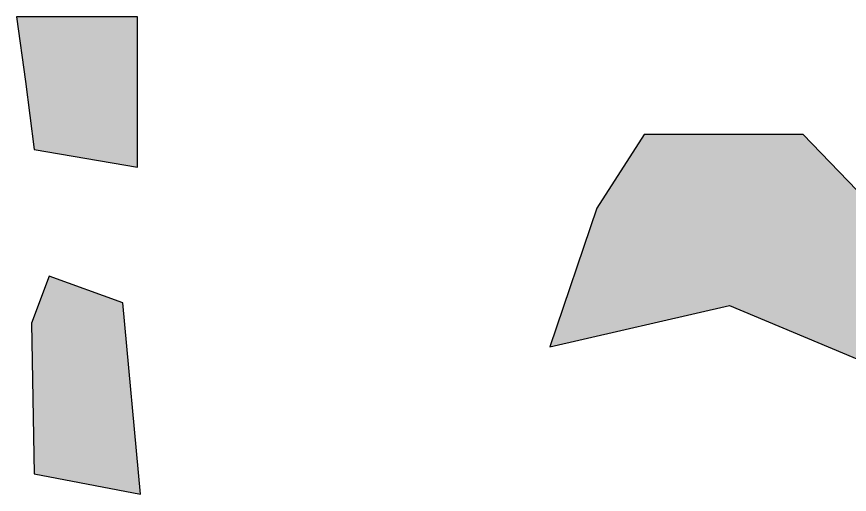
# Model space of a CAD drawing. Header units: millimetres. Extents: x -7200 to 93979, y -9600 to 40920.
# Drawn here: x 2414 to 3132, y 805 to 1217 of the extents above; entities that cross this region are included whole.
import ezdxf

# ---------------------------------------------------------------- set-up
doc = ezdxf.new("R2010")
doc.units = ezdxf.units.MM
doc.layers.add('ЗАЛИВКА', color=7, linetype='Continuous')
doc.layers.add('ПЛАН', color=7, linetype='Continuous')

msp = doc.modelspace()

# ---------------------------------------------------------------- hatches: boundary and pattern name
at = {"layer": 'ЗАЛИВКА'}
for points in [[(2422.01, 1160.82), (2429.62, 1102.43), (2518.47, 1087.2), (2518.47, 1216.66), (2414.39, 1216.66)], [(2914.46, 1051.66), (2873.85, 932.36), (3028.69, 967.89), (3181, 904.43), (3239.38, 962.82), (3092.16, 1115.12), (2955.08, 1115.12)], [(2427.08, 952.66), (2429.62, 823.2), (2521.01, 805.43), (2505.78, 970.43), (2442.31, 993.28)]]:
    msp.add_hatch(color=7, dxfattribs=at).paths.add_polyline_path(points)

# ---------------------------------------------------------------- linework, layer by layer
at = {"layer": 'ПЛАН'}
for points in [[(2422.01, 1160.82), (2429.62, 1102.43), (2518.47, 1087.2), (2518.47, 1216.66), (2414.39, 1216.66)], [(2914.46, 1051.66), (2873.85, 932.36), (3028.69, 967.89), (3181, 904.43), (3239.38, 962.82), (3092.16, 1115.12), (2955.08, 1115.12)], [(2427.08, 952.66), (2429.62, 823.2), (2521.01, 805.43), (2505.78, 970.43), (2442.31, 993.28)]]:
    msp.add_lwpolyline(points, close=True, dxfattribs=at)

doc.saveas('drawing.dxf')
